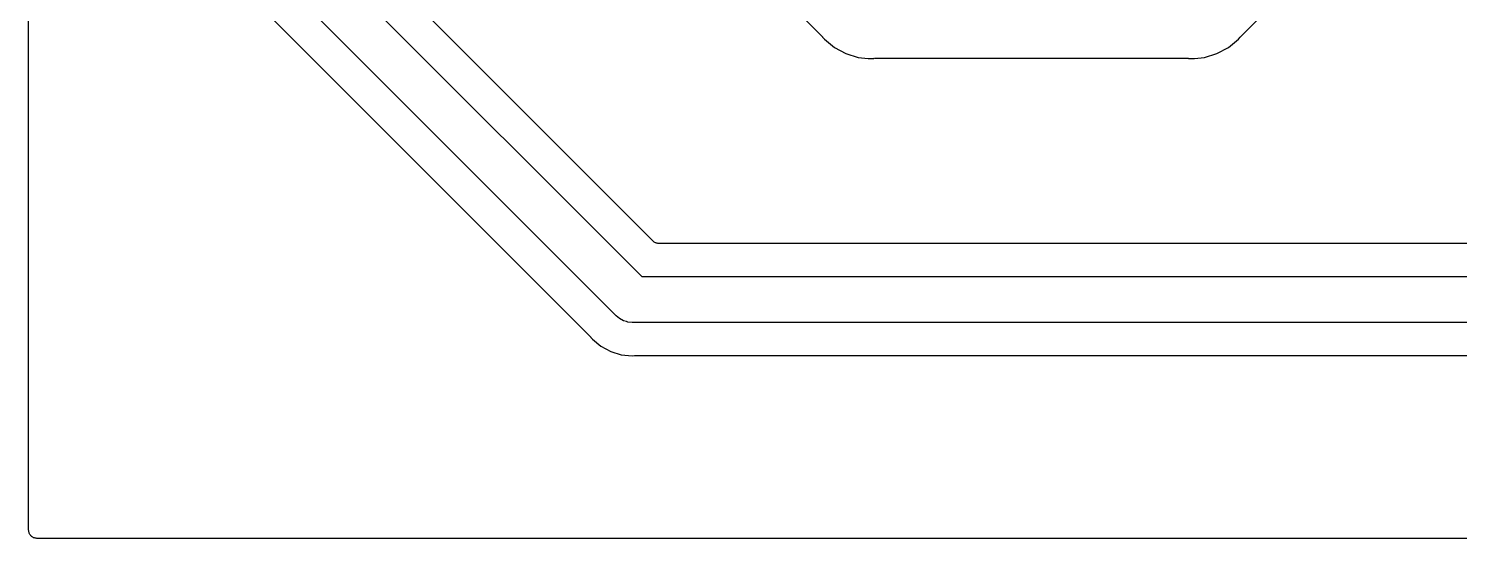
# Model space of a CAD drawing. Extents: x 72.9 to 155.7, y -140.4 to -71.7.
# Drawn here: x 72.92 to 94.84, y -140.44 to -132.63 of the extents above; entities that cross this region are included whole.
import ezdxf

# ---------------------------------------------------------------- set-up
doc = ezdxf.new("R2010")
doc.units = 0
doc.header["$MEASUREMENT"] = 0
doc.layers.add('BLACK', color=7, linetype='CONTINUOUS')

msp = doc.modelspace()

# ---------------------------------------------------------------- linework, layer by layer
at = {"layer": 'BLACK', "linetype": 'CONTINUOUS'}
for p, q in [((72.923, -140.31), (72.923, -71.78)), ((81.8767, -129.552), (85.0778, -132.753)), ((91.4922, -132.753), (94.6933, -129.552)), ((82.4882, -135.885), (77.3152, -130.712)), ((76.77, -130.885), (82.315, -136.43)), ((81.9104, -137.015), (76.1847, -131.29)), ((75.8475, -131.671), (81.5291, -137.353)), ((85.0778, -132.753), (85.0791, -132.755)), ((85.0791, -132.755), (85.0824, -132.759)), ((85.0824, -132.759), (85.0862, -132.763)), ((85.0862, -132.763), (85.1138, -132.796)), ((85.1138, -132.796), (85.2673, -132.922)), ((91.3027, -132.922), (91.4562, -132.796)), ((91.4562, -132.796), (91.4838, -132.763)), ((91.4838, -132.763), (91.485, -132.761)), ((91.485, -132.761), (91.4888, -132.757)), ((91.4888, -132.757), (91.4922, -132.753)), ((85.2673, -132.922), (85.4424, -133.016)), ((85.4424, -133.016), (85.6324, -133.073)), ((90.9376, -133.073), (91.1276, -133.016)), ((91.1276, -133.016), (91.3027, -132.922)), ((85.6324, -133.073), (85.7867, -133.089)), ((85.7867, -133.089), (85.7867, -133.089)), ((85.7867, -133.089), (85.83, -133.093)), ((85.83, -133.093), (85.8733, -133.089)), ((85.8733, -133.089), (85.8751, -133.088)), ((85.8751, -133.088), (85.8804, -133.089)), ((85.8804, -133.089), (85.8857, -133.088)), ((85.8857, -133.088), (90.6842, -133.088)), ((90.6842, -133.088), (90.686, -133.088)), ((90.686, -133.088), (90.6913, -133.089)), ((90.6913, -133.089), (90.6967, -133.089)), ((90.6967, -133.089), (90.74, -133.093)), ((90.74, -133.093), (90.7833, -133.089)), ((90.7833, -133.089), (90.9376, -133.073)), ((90.7833, -133.089), (90.7833, -133.089)), ((82.4973, -135.892), (82.4882, -135.885)), ((82.5063, -135.9), (82.4973, -135.892)), ((82.5069, -135.9), (82.5063, -135.9)), ((82.5074, -135.901), (82.5069, -135.9)), ((82.5177, -135.906), (82.5074, -135.901)), ((82.528, -135.912), (82.5177, -135.906)), ((82.5286, -135.912), (82.528, -135.912)), ((82.5292, -135.912), (82.5286, -135.912)), ((82.5405, -135.916), (82.5292, -135.912)), ((82.5516, -135.919), (82.5405, -135.916)), ((82.5523, -135.919), (82.5516, -135.919)), ((82.5529, -135.92), (82.5523, -135.919)), ((82.5646, -135.921), (82.5529, -135.92)), ((82.5763, -135.922), (82.5646, -135.921)), ((82.5776, -135.922), (82.5763, -135.922)), ((82.578, -135.922), (82.5776, -135.922)), ((82.5776, -135.922), (82.5776, -135.922)), ((82.5776, -135.922), (82.5776, -135.922)), ((103.526, -135.922), (82.578, -135.922)), ((82.315, -136.43), (132.905, -136.43)), ((81.9213, -137.029), (81.9104, -137.015)), ((81.9746, -137.072), (81.9213, -137.029)), ((82.0354, -137.105), (81.9746, -137.072)), ((82.0814, -137.119), (82.0354, -137.105)), ((82.1014, -137.125), (82.0814, -137.119)), ((82.17, -137.132), (82.1014, -137.125)), ((82.1872, -137.13), (82.17, -137.132)), ((133.033, -137.13), (82.1872, -137.13)), ((81.5291, -137.353), (81.5304, -137.354)), ((81.5304, -137.354), (81.5337, -137.358)), ((81.5337, -137.358), (81.5375, -137.362)), ((81.5375, -137.362), (81.5604, -137.39)), ((81.5604, -137.39), (81.691, -137.497)), ((81.691, -137.497), (81.8401, -137.577)), ((81.8401, -137.577), (82.0018, -137.626)), ((82.0018, -137.626), (82.17, -137.642)), ((82.17, -137.642), (82.206, -137.639)), ((82.206, -137.639), (82.2077, -137.638)), ((82.2077, -137.638), (82.2131, -137.639)), ((82.2131, -137.639), (82.2184, -137.638)), ((82.2184, -137.638), (133.002, -137.638)), ((72.9242, -140.322), (72.923, -140.31)), ((72.9252, -140.334), (72.9242, -140.322)), ((72.9254, -140.334), (72.9252, -140.334)), ((72.9254, -140.335), (72.9254, -140.334)), ((72.9289, -140.346), (72.9254, -140.335)), ((72.9322, -140.358), (72.9289, -140.346)), ((72.9325, -140.358), (72.9322, -140.358)), ((72.9326, -140.358), (72.9325, -140.358)), ((72.9382, -140.369), (72.9326, -140.358)), ((72.9437, -140.38), (72.9382, -140.369)), ((72.944, -140.38), (72.9437, -140.38)), ((72.9442, -140.38), (72.944, -140.38)), ((72.9518, -140.39), (72.9442, -140.38)), ((72.9593, -140.399), (72.9518, -140.39)), ((72.9596, -140.399), (72.9593, -140.399)), ((72.9599, -140.399), (72.9596, -140.399)), ((72.9691, -140.407), (72.9599, -140.399)), ((72.9782, -140.415), (72.9691, -140.407)), ((72.9786, -140.415), (72.9782, -140.415)), ((72.979, -140.415), (72.9786, -140.415)), ((72.9895, -140.421), (72.979, -140.415)), ((73, -140.427), (72.9895, -140.421)), ((73.0004, -140.427), (73, -140.427)), ((73.0008, -140.427), (73.0004, -140.427)), ((73.0122, -140.431), (73.0008, -140.427)), ((73.0236, -140.434), (73.0122, -140.431)), ((73.024, -140.434), (73.0236, -140.434)), ((73.0245, -140.434), (73.024, -140.434)), ((73.0363, -140.436), (73.0245, -140.434)), ((73.0482, -140.437), (73.0363, -140.436)), ((73.0491, -140.437), (73.0482, -140.437)), ((73.05, -140.437), (73.0491, -140.437)), ((73.0491, -140.437), (73.0491, -140.437)), ((73.0491, -140.437), (73.0491, -140.437)), ((155.55, -140.437), (73.05, -140.437))]:
    msp.add_line(p, q, dxfattribs=at)

doc.saveas('drawing.dxf')
